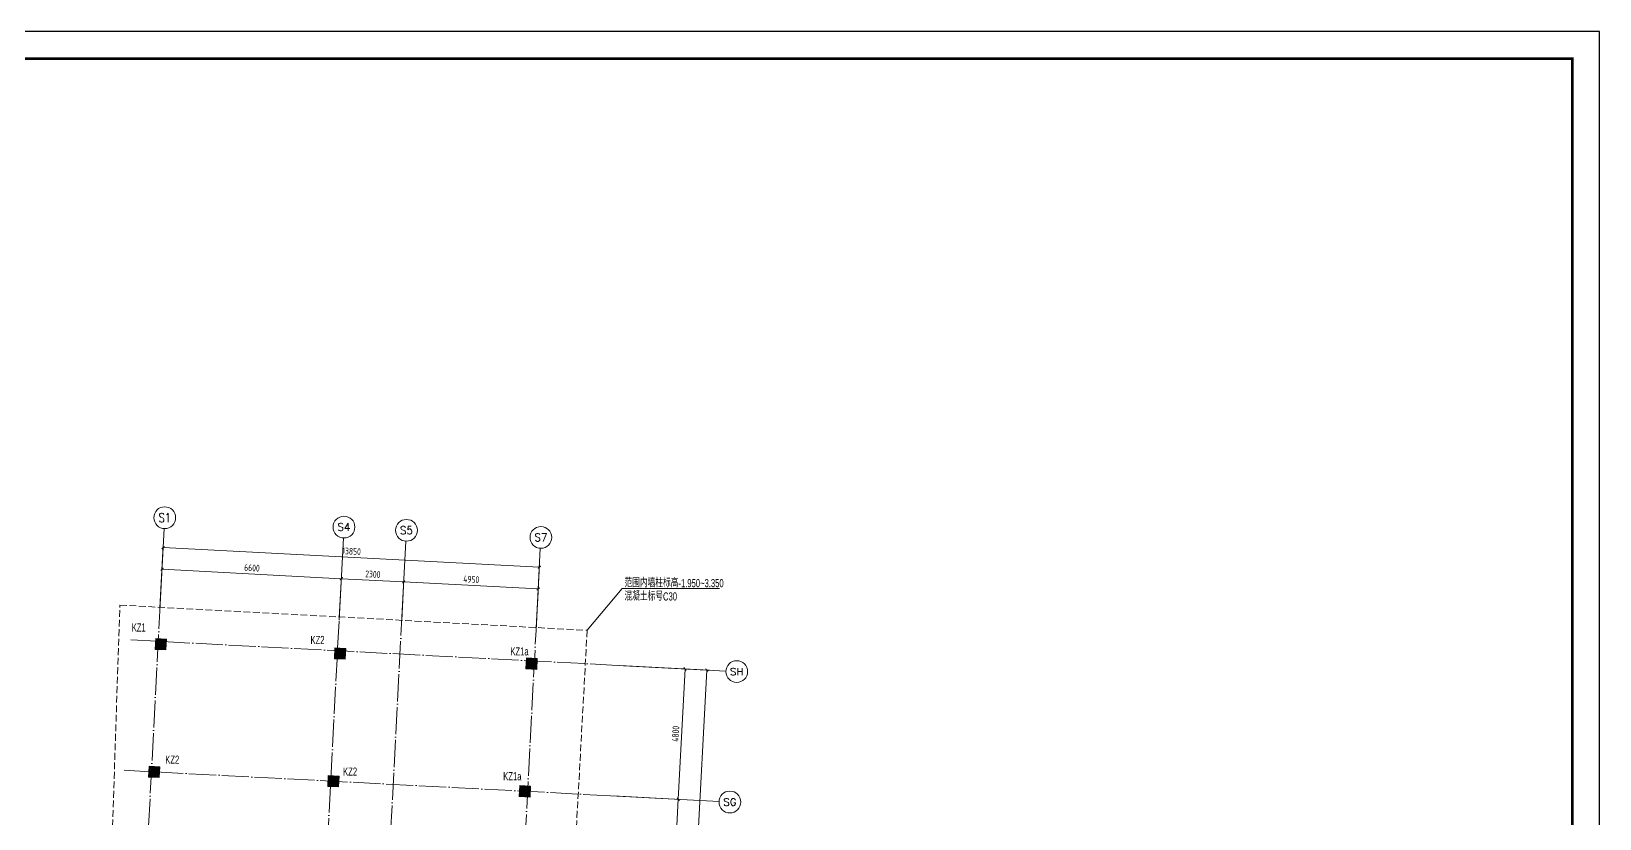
# Model space of a CAD drawing. Extents: x 5874492 to 7194610, y -939842 to -279257.
# Drawn here: x 6322492 to 6380154, y -581269 to -552326 of the extents above; entities that cross this region are included whole.
import ezdxf
from ezdxf.enums import TextEntityAlignment as Align

# ---------------------------------------------------------------- set-up
doc = ezdxf.new("R2010")
doc.units = 0
doc.header["$LTSCALE"] = 1000
doc.linetypes.add('DASH', pattern=[0.35, 0.25, -0.1])
doc.linetypes.add('DOTE', pattern=[2.42, 2, -0.2, 0.02, -0.2])
for name, color, linetype, lineweight in [('A-标注-轴号', 3, 'Continuous', 15), ('A-标注-轴号文字', 7, 'Continuous', 15), ('A-轴线-塔楼', 1, 'DOTE', 9), ('S-墙柱-COLU', 50, 'Continuous', 20), ('S-墙柱-HATCH', 251, 'Continuous', 20), ('S-板-BEAM-CON', 2, 'Continuous', 20), ('S-轴网-轴号', 3, 'Continuous', 20), ('S-轴网-轴线', 1, 'DOTE', 9), ('S-通用-TEXT', 7, 'Continuous', 20)]:
    doc.layers.add(name, color=color, linetype=linetype, lineweight=lineweight)
doc.layers.add('Y-云图图框', color=7, linetype='Continuous')
doc.styles.add('_TCH_AXIS', font='COMPLEX.shx', dxfattribs={"bigfont": 'hztxt.shx'})
doc.styles.add('_YT_Name', font='', dxfattribs={"width": 0.8})
doc.styles.add('_YT_Sign_Text', font='ros.shx', dxfattribs={"width": 0.8, "bigfont": 'hztxt.shx'})
doc.styles.add('_YT_TK_Text', font='ros.shx', dxfattribs={"width": 0.8, "bigfont": 'hztxt.shx'})
doc.styles.add('BW_Dim', font='Bweng.shx', dxfattribs={"width": 0.7, "bigfont": 'hztxt.shx'})
doc.styles.add('COMPLEX', font='COMPLEX')
doc.styles.get("Standard").update_dxf_attribs({"font": 'gbenor.shx', "bigfont": 'gbcbig.shx'})
doc.styles.add('TSSD_REIN_T3', font='tssdeng.shx', dxfattribs={"width": 0.7, "bigfont": 'hztxt.shx'})
doc.styles.get('_YT_Name').set_extended_font_data('SimHei')
doc.dimstyles.new('_TCH_ARCH&&100', dxfattribs={"dimtxt": 250, "dimasz": 100, "dimexe": 100, "dimexo": 100, "dimgap": 100, "dimtad": 1, "dimdec": 0, "dimzin": 0, "dimdsep": 46, "dimtxsty": 'TSSD_REIN_T3', "dimblk": 'ARCHTICK', "dimcen": 0.09, "dimclrt": 7, "dimazin": 2, "dimtfac": 1, "dimtdec": 0, "dimtix": 1, "dimtmove": 2, "dimatfit": 3, "dimfxl": 0, "dimtolj": 1, "dimtzin": 0, "dimarcsym": 0})

# ---------------------------------------------------------------- blocks, each defined once
blk = doc.blocks.new('ECMCTK_A0_横_单行图名-横向图框会签栏-0')
at = {"color": 4}
blk.add_lwpolyline([(0, 0), (1189, 0), (1189, 841), (0, 841)], close=True, dxfattribs=at)
at = {"const_width": 1}
blk.add_lwpolyline([(25, 10), (1179, 10), (1179, 831), (25, 831)], close=True, dxfattribs=at)
at = {"color": 80, "flags": 3}
for tag, height, p in [('YTHQINS', 3, (34.31, 832.5)), ('ECMCKEY', 3, (414.25, 484.67)), ('YTTQINS', 5.62, (1196.03, 12.81)), ('YTBARCODE_T1', 3, (971.21, 4.65)), ('YTFRAME', 3, (904.42, 4.05))]:
    blk.add_attdef(tag, text='', height=height, dxfattribs=at).set_placement(p, align=Align.MIDDLE_CENTER)
at = {"color": 80, "style": '_YT_TK_Text', "width": 0.8, "flags": 3}
for tag, p in [('{姓名五}', (9.62, 809.48)), ('{姓名六}', (14.92, 809.38)), ('{姓名七}', (19.96, 809.48)), ('{姓名八}', (24.7, 809.33)), ('[专业五]', (9.63, 785.25)), ('[专业六]', (14.56, 785.25)), ('[专业七]', (19.49, 785.17)), ('[专业八]', (24.5, 785.09)), ('{姓名一}', (9.73, 733.71)), ('{姓名二}', (14.79, 733.6)), ('{姓名三}', (19.65, 733.65)), ('{姓名四}', (24.75, 733.5)), ('[专业一]', (9.58, 710.09)), ('[专业二]', (14.46, 709.92)), ('[专业三]', (19.63, 709.95)), ('[专业四]', (25, 709.79))]:
    blk.add_attdef(tag, text='', height=3, rotation=90, dxfattribs=at).set_placement(p, align=Align.BOTTOM_LEFT)
at = {"style": '_YT_TK_Text', "width": 0.8}
blk.add_attdef('设计联系电话', text='', height=4, rotation=90, dxfattribs=at).set_placement((16.86, 656.55), align=Align.MIDDLE)
for tag, height, style, width, p in [('证书编号', 4, '_YT_Sign_Text', 0.8, (1056.87, 43.81)), ('审查批准号', 4, '_YT_Sign_Text', 0.8, (1109.06, 43.81)), ('工程号', 4, '_YT_Sign_Text', 0.5, (1152.08, 44.12)), ('设计单位', 6, '_YT_Name', 0.8, (971.75, 38.6)), ('建设单位', 4, '_YT_Sign_Text', 0.8, (1082.96, 36.11)), ('阶段', 4, '_YT_Sign_Text', 0.8, (1152.08, 35.81)), ('项目号', 4, '_YT_Sign_Text', 0.5, (1170.08, 33.72)), ('项目名称', 4, '_YT_Sign_Text', 0.8, (1082.96, 28.11)), ('专业', 4, '_YT_Sign_Text', 0.8, (1152.08, 27.31)), ('图纸编号', 4, '_YT_Sign_Text', 0.5, (1151.93, 19.36)), ('图纸名称', 4.5, '_YT_Name', 0.8, (1083.39, 15.06)), ('版本号', 4, '_YT_Sign_Text', 0.8, (1170.08, 13)), ('出图比例', 4.2, '_YT_Sign_Text', 0.8, (1029.82, 11.78)), ('日期', 4, '_YT_Sign_Text', 0.5, (1151.88, 12.13))]:
    blk.add_attdef(tag, text='', height=height, dxfattribs=dict(style=style, width=width)).set_placement(p, align=Align.CENTER)
at = {"style": '_YT_Sign_Text', "width": 0.8, "flags": 3}
for tag, p, height in [('[审定人]', (938.95, 27.81), 4.1), ('{审定人}', (953.87, 26.45), 6.24), ('[校对人]', (990.23, 27.82), 4.1), ('{校对人}', (1006.35, 26.53), 6.24), ('[审核人]', (939.01, 19.76), 4.1), ('{审核人}', (954.98, 18.44), 6.24), ('[设计人]', (990.47, 20.21), 4.1), ('{设计人}', (1006.48, 18.54), 6.24), ('{项目负责人}', (956.28, 10.72), 6.24), ('[项目负责人]', (938.78, 12.01), 4.1), ('[专业负责人]', (990.74, 11.77), 4.1), ('{专业负责人}', (1006.58, 10.36), 6.24)]:
    blk.add_attdef(tag, p, '', height=height, dxfattribs=at)
at = {"color": 80, "flags": 3}
for tag, p in [('YTBZSIT', (25, 10)), ('EXT_TK_LEFT', (25, 10)), ('YTQRCODE', (899.04, 11.91))]:
    blk.add_attdef(tag, p, '', height=3, dxfattribs=at)
blk = doc.blocks.new('_ArchTick')
at = {"color": 0, "linetype": 'ByBlock', "const_width": 0.4}
blk.add_lwpolyline([(-0.5, -0.5), (0.5, 0.5)], dxfattribs=at)
blk = doc.blocks.new('*D2394')
at = {"layer": 'A-标注-轴号', "color": 0, "lineweight": -2, "transparency": 16777216}
for p, q in [((39577, 31195), (39657, 32717)), ((39652, 32618), (46243, 32273)), ((46168, 30850), (46248, 32373))]:
    blk.add_line(p, q, dxfattribs=at)
at = {"layer": 'Defpoints', "color": 0, "transparency": 16777216}
for p in [(46243, 32273), (39572, 31095), (46163, 30750)]:
    blk.add_point(p, dxfattribs=at)
at = {"layer": 'A-标注-轴号', "color": 0, "lineweight": -2, "transparency": 16777216, "xscale": 100, "yscale": 100, "zscale": 100}
for p, rotation in [((39652, 32618), 177.0061245506402), ((46243, 32273), 357.0061245506402)]:
    blk.add_blockref('_ArchTick', p, dxfattribs=dict(at, rotation=rotation))
at = {"layer": 'A-标注-轴号', "color": 7, "transparency": 16777216, "insert": (42959, 32670), "char_height": 250, "attachment_point": 5, "rotation": 357.00612, "style": 'TSSD_REIN_T3'}
blk.add_mtext('\\A1;6600', dxfattribs=at)
blk = doc.blocks.new('*D2395')
at = {"layer": 'A-标注-轴号', "color": 0, "lineweight": -2, "transparency": 16777216}
for p, q in [((46168, 30850), (46248, 32373)), ((46243, 32273), (48539, 32153)), ((48465, 30730), (48545, 32253))]:
    blk.add_line(p, q, dxfattribs=at)
at = {"layer": 'Defpoints', "color": 0, "transparency": 16777216}
for p in [(48539, 32153), (46163, 30750), (48460, 30630)]:
    blk.add_point(p, dxfattribs=at)
at = {"layer": 'A-标注-轴号', "color": 0, "lineweight": -2, "transparency": 16777216, "xscale": 100, "yscale": 100, "zscale": 100}
for p, rotation in [((46243, 32273), 177.0061245498278), ((48539, 32153), 357.0061245498277)]:
    blk.add_blockref('_ArchTick', p, dxfattribs=dict(at, rotation=rotation))
at = {"layer": 'A-标注-轴号', "color": 7, "transparency": 16777216, "insert": (47403, 32437), "char_height": 250, "attachment_point": 5, "rotation": 357.00612, "style": 'TSSD_REIN_T3'}
blk.add_mtext('\\A1;2300', dxfattribs=at)
blk = doc.blocks.new('*D2396')
at = {"layer": 'A-标注-轴号', "color": 0, "lineweight": -2, "transparency": 16777216}
for p, q in [((48465, 30730), (48545, 32253)), ((48539, 32153), (53483, 31894)), ((53408, 30471), (53488, 31994))]:
    blk.add_line(p, q, dxfattribs=at)
at = {"layer": 'Defpoints', "color": 0, "transparency": 16777216}
for p in [(53483, 31894), (48460, 30630), (53403, 30371)]:
    blk.add_point(p, dxfattribs=at)
at = {"layer": 'A-标注-轴号', "color": 0, "lineweight": -2, "transparency": 16777216, "xscale": 100, "yscale": 100, "zscale": 100}
for p, rotation in [((48539, 32153), 177.0061245506406), ((53483, 31894), 357.0061245506407)]:
    blk.add_blockref('_ArchTick', p, dxfattribs=dict(at, rotation=rotation))
at = {"layer": 'A-标注-轴号', "color": 7, "transparency": 16777216, "insert": (51023, 32248), "char_height": 250, "attachment_point": 5, "rotation": 357.00612, "style": 'TSSD_REIN_T3'}
blk.add_mtext('\\A1;4950', dxfattribs=at)
blk = doc.blocks.new('*D2413')
at = {"layer": 'A-标注-轴号', "color": 0, "lineweight": -2, "transparency": 16777216}
for p, q in [((56237, 24286), (58733, 24156)), ((58383, 19368), (58633, 24161)), ((55986, 19493), (58483, 19362))]:
    blk.add_line(p, q, dxfattribs=at)
at = {"layer": 'Defpoints', "color": 0, "transparency": 16777216}
for p in [(56137, 24292), (58633, 24161), (55886, 19498)]:
    blk.add_point(p, dxfattribs=at)
at = {"layer": 'A-标注-轴号', "color": 0, "lineweight": -2, "transparency": 16777216, "xscale": 100, "yscale": 100, "zscale": 100}
for p, rotation in [((58633, 24161), 87.00612455030867), ((58383, 19368), 267.0061245503087)]:
    blk.add_blockref('_ArchTick', p, dxfattribs=dict(at, rotation=rotation))
at = {"layer": 'A-标注-轴号', "color": 7, "transparency": 16777216, "insert": (58283, 21776), "char_height": 250, "attachment_point": 5, "rotation": 87.00612, "style": 'TSSD_REIN_T3'}
blk.add_mtext('\\A1;4800', dxfattribs=at)
blk = doc.blocks.new('*D2414')
at = {"layer": 'A-标注-轴号', "color": 0, "lineweight": -2, "transparency": 16777216}
for p, q in [((56487, 29080), (58984, 28949)), ((58633, 24161), (58884, 28955)), ((56237, 24286), (58733, 24156))]:
    blk.add_line(p, q, dxfattribs=at)
at = {"layer": 'Defpoints', "color": 0, "transparency": 16777216}
for p in [(56388, 29085), (58884, 28955), (56137, 24292)]:
    blk.add_point(p, dxfattribs=at)
at = {"layer": 'A-标注-轴号', "color": 0, "lineweight": -2, "transparency": 16777216, "xscale": 100, "yscale": 100, "zscale": 100}
for p, rotation in [((58884, 28955), 87.00612455031971), ((58633, 24161), 267.0061245503197)]:
    blk.add_blockref('_ArchTick', p, dxfattribs=dict(at, rotation=rotation))
at = {"layer": 'A-标注-轴号', "color": 7, "transparency": 16777216, "insert": (58534, 26570), "char_height": 250, "attachment_point": 5, "rotation": 87.00612, "style": 'TSSD_REIN_T3'}
blk.add_mtext('\\A1;4800', dxfattribs=at)
blk = doc.blocks.new('_AXISO')
blk.add_circle((0, 0), 0.5)
at = {"layer": 'S-轴网-轴号', "style": 'COMPLEX', "width": 1.041667}
blk.add_attdef('A', text='', height=0.56, dxfattribs=at).set_placement((-0.25, -0.28), (0.25, -0.28), align=Align.FIT)
blk = doc.blocks.new('*D2463')
at = {"layer": 'A-标注-轴号', "color": 0, "lineweight": -2, "transparency": 16777216}
for p, q in [((56487, 29080), (59783, 28908)), ((57928, -4641), (59683, 28913)), ((54733, -4474), (58028, -4647))]:
    blk.add_line(p, q, dxfattribs=at)
at = {"layer": 'Defpoints', "color": 0, "transparency": 16777216}
for p in [(56388, 29085), (59683, 28913), (54633, -4469)]:
    blk.add_point(p, dxfattribs=at)
at = {"layer": 'A-标注-轴号', "color": 0, "lineweight": -2, "transparency": 16777216, "xscale": 100, "yscale": 100, "zscale": 100}
for p, rotation in [((59683, 28913), 87.0061245503166), ((57928, -4641), 267.0061245503166)]:
    blk.add_blockref('_ArchTick', p, dxfattribs=dict(at, rotation=rotation))
at = {"layer": 'A-标注-轴号', "color": 7, "transparency": 16777216, "insert": (58581, 12147), "char_height": 250, "attachment_point": 5, "rotation": 87.00612, "style": 'TSSD_REIN_T3'}
blk.add_mtext('\\A1;33600', dxfattribs=at)
blk = doc.blocks.new('*D2468')
at = {"layer": 'A-标注-轴号', "color": 0, "lineweight": -2, "transparency": 16777216}
for p, q in [((39577, 31195), (39699, 33516)), ((39693, 33416), (53524, 32693)), ((53408, 30471), (53530, 32793))]:
    blk.add_line(p, q, dxfattribs=at)
at = {"layer": 'Defpoints', "color": 0, "transparency": 16777216}
for p in [(53524, 32693), (39572, 31095), (53403, 30371)]:
    blk.add_point(p, dxfattribs=at)
at = {"layer": 'A-标注-轴号', "color": 0, "lineweight": -2, "transparency": 16777216, "xscale": 100, "yscale": 100, "zscale": 100}
for p, rotation in [((39693, 33416), 177.0061245506402), ((53524, 32693), 357.0061245506402)]:
    blk.add_blockref('_ArchTick', p, dxfattribs=dict(at, rotation=rotation))
at = {"layer": 'A-标注-轴号', "color": 7, "transparency": 16777216, "insert": (46621, 33279), "char_height": 250, "attachment_point": 5, "rotation": 357.00612, "style": 'TSSD_REIN_T3'}
blk.add_mtext('\\A1;13850', dxfattribs=at)
blk = doc.blocks.new('A$C3FF375C5')
at = {"layer": 'A-标注-轴号'}
for p, q in [((39571.9, 31094.6), (39729.9, 34115.5)), ((46162.9, 30749.9), (46320.9, 33770.8)), ((48459.8, 30629.8), (48617.8, 33650.7)), ((53403, 30371.3), (53561, 33392.1)), ((56387.6, 29085.1), (60382.1, 28876.2)), ((56136.9, 24291.7), (60131.4, 24082.7))]:
    blk.add_line(p, q, dxfattribs=at)
at = {"layer": 'A-轴线-塔楼', "ltscale": 0.5}
for p, q in [((38968.1, 19549.6), (39571.9, 31094.6)), ((45540.1, 18841.5), (46162.9, 30749.9)), ((47614.7, 14471.4), (48459.8, 30629.8)), ((56387.6, 29085.1), (38507.8, 30020.2)), ((51480.4, -6390.5), (53403, 30371.3)), ((56136.9, 24291.7), (38257.1, 25226.8))]:
    blk.add_line(p, q, dxfattribs=at)
at = {"layer": 'A-标注-轴号'}
ref = blk.add_blockref('_AXISO', (39750.8, 34515), dxfattribs=dict(at, xscale=800, yscale=800, zscale=800))
ref.add_attrib('A', 'S1', dxfattribs={"layer": 'A-标注-轴号文字', "ltscale": 0.2, "height": 328.45, "style": '_TCH_AXIS'}).set_placement((39524, 34350.7), (39977.6, 34350.7), align=Align.FIT)
ref = blk.add_blockref('_AXISO', (46341.8, 34170.3), dxfattribs=dict(at, xscale=800, yscale=800, zscale=800))
ref.add_attrib('A', 'S4', dxfattribs={"layer": 'A-标注-轴号文字', "ltscale": 0.2, "height": 282.17, "style": '_TCH_AXIS'}).set_placement((46100, 34029.2), (46583.7, 34029.2), align=Align.FIT)
ref = blk.add_blockref('_AXISO', (48638.7, 34050.1), dxfattribs=dict(at, xscale=800, yscale=800, zscale=800))
ref.add_attrib('A', 'S5', dxfattribs={"layer": 'A-标注-轴号文字', "ltscale": 0.2, "height": 294.28, "style": '_TCH_AXIS'}).set_placement((48400.5, 33903), (48876.9, 33903), align=Align.FIT)
ref = blk.add_blockref('_AXISO', (53581.9, 33791.6), dxfattribs=dict(at, xscale=800, yscale=800, zscale=800))
ref.add_attrib('A', 'S7', dxfattribs={"layer": 'A-标注-轴号文字', "ltscale": 0.2, "height": 294.28, "style": '_TCH_AXIS'}).set_placement((53343.7, 33644.5), (53820.1, 33644.5), align=Align.FIT)
ref = blk.add_blockref('_AXISO', (60781.6, 28855.3), dxfattribs=dict(at, xscale=800, yscale=800, zscale=800))
ref.add_attrib('A', 'SH', dxfattribs={"layer": 'A-标注-轴号文字', "ltscale": 0.2, "height": 260.31, "style": '_TCH_AXIS'}).set_placement((60533.7, 28725.1), (61029.5, 28725.1), align=Align.FIT)
ref = blk.add_blockref('_AXISO', (60530.9, 24061.8), dxfattribs=dict(at, xscale=800, yscale=800, zscale=800))
ref.add_attrib('A', 'SG', dxfattribs={"layer": 'A-标注-轴号文字', "ltscale": 0.2, "height": 270.86, "style": '_TCH_AXIS'}).set_placement((60285.8, 23926.4), (60775.9, 23926.4), align=Align.FIT)
for p1, p2, distance, picture, middle in [((39571.9, 31094.6), (53403, 30371.3), 2325, '*D2468', (46620.7, 33279.5)), ((39571.9, 31094.6), (46162.9, 30749.9), 1525, '*D2394', (42958.8, 32669.9)), ((46162.9, 30749.9), (48459.8, 30629.8), 1525, '*D2395', (47402.8, 32437.5)), ((48459.8, 30629.8), (53403, 30371.3), 1525, '*D2396', (51022.8, 32248.1)), ((54632.7, -4469), (56387.6, 29085.1), -3300, '*D2463', (58580.9, 12147.4)), ((56136.9, 24291.7), (56387.6, 29085.1), -2500, '*D2414', (58534.1, 26569.6)), ((55886.2, 19498.2), (56136.9, 24291.7), -2500, '*D2413', (58283.4, 21776.1))]:
    dim = blk.add_aligned_dim(p1=p1, p2=p2, distance=distance, dimstyle='_TCH_ARCH&&100', dxfattribs=at)
    dim.commit()
    dim.dimension.update_dxf_attribs({"geometry": picture, "text_midpoint": middle})

msp = doc.modelspace()

# ---------------------------------------------------------------- hatches: boundary and pattern name
at = {"layer": 'S-墙柱-HATCH', "ltscale": 0.2}
h = msp.add_hatch(color=256, dxfattribs=at)
h.dxf.hatch_style = 1
h.paths.add_polyline_path([(6327441.4, -575067.6), (6327462.3, -574668.1), (6327062.9, -574647.2), (6327042, -575046.6)])
h = msp.add_hatch(color=256, dxfattribs=at)
h.dxf.hatch_style = 1
h.paths.add_polyline_path([(6334032.6, -575412.2), (6334053.5, -575012.7), (6333654.1, -574991.8), (6333633.1, -575391.3)])
h = msp.add_hatch(color=256, dxfattribs=at)
h.dxf.hatch_style = 1
h.paths.add_polyline_path([(6341072.8, -575780.5), (6341093.7, -575381), (6340694.3, -575360.1), (6340673.3, -575759.6)])
h = msp.add_hatch(color=256, dxfattribs=at)
h.dxf.hatch_style = 1
h.paths.add_polyline_path([(6327195.9, -579761.1), (6327216.9, -579361.7), (6326817.4, -579340.8), (6326796.5, -579740.2)])
h = msp.add_hatch(color=256, dxfattribs=at)
h.dxf.hatch_style = 1
h.paths.add_polyline_path([(6333786.9, -580105.9), (6333807.9, -579706.4), (6333408.4, -579685.5), (6333387.5, -580084.9)])
h = msp.add_hatch(color=256, dxfattribs=at)
h.dxf.hatch_style = 1
h.paths.add_polyline_path([(6340827.3, -580474), (6340848.3, -580074.6), (6340448.8, -580053.6), (6340427.9, -580453.1)])

# ---------------------------------------------------------------- linework, layer by layer
at = {"layer": 'S-墙柱-COLU'}
for points in [[(6327062.9, -574647.2), (6327462.3, -574668.1), (6327441.4, -575067.6), (6327042, -575046.6)], [(6333654.1, -574991.8), (6334053.5, -575012.7), (6334032.6, -575412.2), (6333633.1, -575391.3)], [(6340694.3, -575360.1), (6341093.7, -575381), (6341072.8, -575780.5), (6340673.3, -575759.6)], [(6326817.4, -579340.8), (6327216.9, -579361.7), (6327195.9, -579761.1), (6326796.5, -579740.2)], [(6333408.4, -579685.5), (6333807.9, -579706.4), (6333786.9, -580105.9), (6333387.5, -580084.9)], [(6340448.8, -580053.6), (6340848.3, -580074.6), (6340827.3, -580474), (6340427.9, -580453.1)]]:
    msp.add_lwpolyline(points, close=True, dxfattribs=at)
at = {"layer": 'S-板-BEAM-CON', "linetype": 'DASH'}
msp.add_lwpolyline([(6327924.5, -607158), (6327924.5, -607363.9), (6327924.5, -596072.8), (6330948.9, -596072.8), (6330948.9, -586144.4), (6325335.5, -585748.9), (6325747.5, -573419.4), (6342927.6, -574345.3), (6340936.4, -610898), (6327828.1, -610296)], close=True, dxfattribs=at)
at = {"layer": 'S-通用-TEXT', "color": 3}
msp.add_lwpolyline([(6342927.6, -574345.2), (6344217.4, -572810.8), (6347791.8, -572810.8)], dxfattribs=at)

# ---------------------------------------------------------------- block references
at = {"layer": 'S-轴网-轴线', "ltscale": 0.2}
msp.add_blockref('A$C3FF375C5', (6287644.5, -604719.9), dxfattribs=at)
at = {"layer": 'Y-云图图框', "xscale": 100, "yscale": 100, "zscale": 100}
msp.add_blockref('ECMCTK_A0_横_单行图名-横向图框会签栏-0', (6261254.1, -636426.2), dxfattribs=at)

# ---------------------------------------------------------------- texts
at = {"layer": 'S-通用-TEXT', "color": 3, "style": 'BW_Dim', "width": 0.7}
for s, p in [('范围内墙柱标高-1.950~3.350', (6344298.9, -572460.8)), ('混凝土标号C30', (6344298.9, -572950.1)), ('KZ1', (6326183.4, -574091.1)), ('KZ2', (6332755.7, -574551.4)), ('KZ1a', (6340106, -574969)), ('KZ2', (6327414.3, -578950.3)), ('KZ2', (6333953.3, -579390)), ('KZ1a', (6339839.7, -579560.2))]:
    msp.add_text(s, height=300, dxfattribs=at).set_placement(p, align=Align.TOP_LEFT)

doc.saveas('drawing.dxf')
